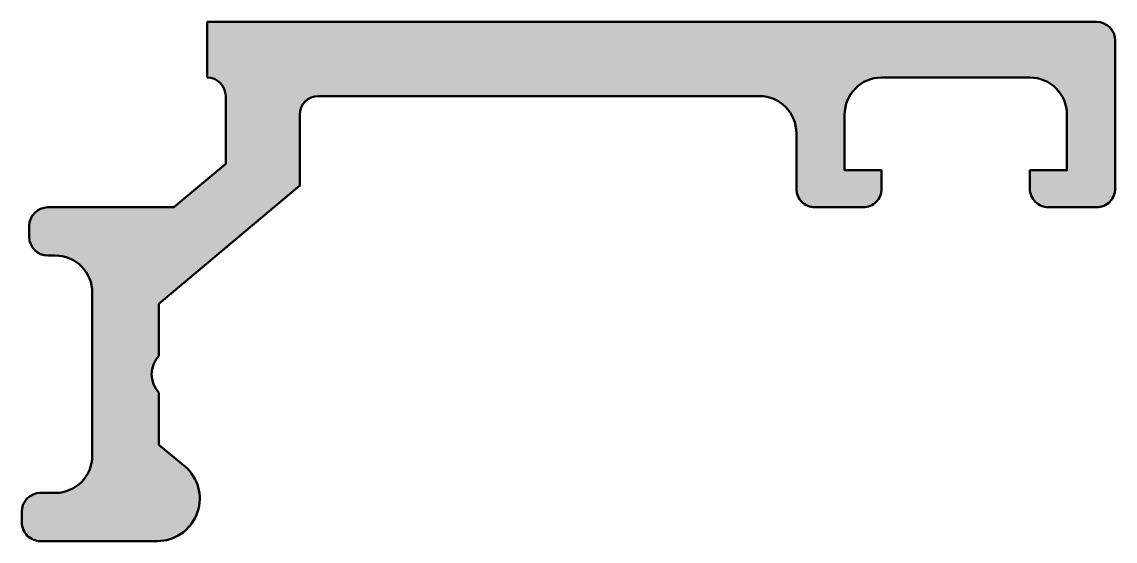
# Model space of a CAD drawing. Extents: x -4.5 to 25, y -14 to 0.
import ezdxf

# ---------------------------------------------------------------- set-up
doc = ezdxf.new("R2010")
doc.units = 0
doc.layers.add('0S-Alu contour', color=7, linetype='Continuous', lineweight=50)
doc.layers.add('0S-Alu hatch', color=252, linetype='Continuous', lineweight=25)

# ---------------------------------------------------------------- blocks, each defined once
blk = doc.blocks.new('184110__F33E008F_EAE2_44B3_B732_3A8A84292758_')
at = {"layer": '0S-Alu hatch'}
h = blk.add_hatch(color=256, dxfattribs=at)
edge = h.paths.add_edge_path()
edge.add_line((0.5, 1.5258788153e-05), (0.4999999701976777, -1.499984741210937))
edge.add_ellipse((0.4999951300594802, -1.999989551546525), major_axis=(-0.5000048103590145, 0), ratio=1, start_angle=180.000551217848, end_angle=269.999445366354, ccw=False)
edge.add_line((0.9999999403953552, -1.999984741210937), (0.9999999403953552, -3.82525634765625))
edge.add_line((0.9999999403953552, -3.82525634765625), (-0.3999977111816406, -4.999992370605468))
edge.add_line((-0.3999977111816406, -4.999992370605468), (-3.799999237060546, -4.999992370605468))
edge.add_arc((-3.799990425987689, -5.500001181678324), 0.50000881115049, 90.00100965678297, 179.9989903430822)
edge.add_line((-4.299999237060545, -5.499992370605468), (-4.299999237060545, -5.79999542236328))
edge.add_arc((-3.799990425987691, -5.799986611290427), 0.5000088111504882, 180.0010096569178, 269.9989903432173)
edge.add_line((-3.799999237060546, -6.299995422363282), (-3.599998474121093, -6.29999542236328))
edge.add_ellipse((-3.59999369452059, -7.299990642762777), major_axis=(-0.9999952204109195, 0), ratio=1, start_angle=179.9997261475281, end_angle=270.0002738522455, ccw=False)
edge.add_line((-2.599998474121093, -7.299995422363281), (-2.599998474121093, -11.69998931884765))
edge.add_ellipse((-3.600000957416236, -11.69998683555251), major_axis=(-1.000002483298226, 0), ratio=1, start_angle=90.00014228197762, end_angle=179.9998577140688, ccw=False)
edge.add_line((-3.599998474121094, -12.69998931884765), (-4, -12.69998931884765))
edge.add_arc((-3.99999454635747, -13.19999477249018), 0.5000054536722714, 90.00062493458341, 179.9993750656841)
edge.add_line((-4.5, -13.19998931884766), (-4.499996185302734, -13.4999885559082))
edge.add_arc((-4.000000460869652, -13.49999283145705), 0.4999957244513622, 179.9995100536782, 270.0000528122244)
edge.add_line((-3.999999999999992, -13.9999885559082), (-0.8436813354492188, -13.9999885559082))
edge.add_arc((-0.847992958118062, -12.85199436309408), 1.14800228955564, 270.2151897821146, 404.7319536172081)
edge.add_line((-0.0324440002441407, -12.04404067993164), (-0.7999992370605469, -11.39998626708984))
edge.add_line((-0.7999992370605469, -11.39998626708984), (-0.7999992370605469, -9.999984741210936))
edge.add_ellipse((-0.2749905242742038, -9.499984741210938), major_axis=(-0.725006309283975, 0), ratio=1, start_angle=-43.602344107979775, end_angle=43.602344107979604, ccw=False)
edge.add_line((-0.7999992370605453, -8.999984741210938), (-0.7999992370605469, -7.599990844726561))
edge.add_line((-0.7999992370605469, -7.599990844726561), (2.99999976158142, -4.411415100097656))
edge.add_line((2.99999976158142, -4.411415100097656), (3, -2.499984741210937))
edge.add_ellipse((3.500012623656654, -2.499997364867592), major_axis=(-0.5000126238160069, 0), ratio=1, start_angle=270.00144652797536, end_angle=359.998553472095, ccw=False)
edge.add_line((3.5, -1.999984741210937), (15.39999961853027, -1.999984741210937))
edge.add_ellipse((15.39998368899223, -3.000000670748976), major_axis=(-1.000015929664912, 0), ratio=1, start_angle=180.0009126804339, end_angle=269.99908731923955, ccw=False)
edge.add_line((16.39999961853027, -2.999984741210937), (16.39999961853027, -4.499984741210937))
edge.add_arc((16.89999071896622, -4.49999364077499), 0.4999911005151491, 179.9989801671115, 270.0010198330725)
edge.add_line((16.89999961853028, -4.999984741210935), (18.19999885559082, -4.999984741210937))
edge.add_arc((18.20000711802668, -4.499993003646803), 0.4999917376324028, 269.9990531789468, 360.0009468207312)
edge.add_line((18.69999885559082, -4.499984741210937), (18.69999885559082, -3.999984741210937))
edge.add_line((18.69999885559082, -3.999984741210937), (17.69999885559082, -3.999984741210937))
edge.add_line((17.69999885559082, -3.999984741210937), (17.69999885559082, -2.499984741210937))
edge.add_ellipse((18.70001452573471, -2.500000411354833), major_axis=(-1.00001567026667, 0), ratio=1, start_angle=270.0008978190406, end_angle=359.9991021811976, ccw=False)
edge.add_line((18.69999885559082, -1.499984741210939), (22.69999885559082, -1.499984741210937))
edge.add_ellipse((22.69998349825963, -2.500000098542123), major_axis=(-1.000015357449107, 0), ratio=1, start_angle=180.0008798964854, end_angle=269.99912010325136, ccw=False)
edge.add_line((23.69999885559082, -2.499984741210937), (23.69999885559082, -3.999984741210937))
edge.add_line((23.69999885559082, -3.999984741210937), (22.69999885559082, -3.999984741210937))
edge.add_line((22.69999885559082, -3.999984741210937), (22.69999885559082, -4.499984741210937))
edge.add_arc((23.19999226828937, -4.499991328512384), 0.4999934127419475, 179.9992451409663, 270.0007548590881)
edge.add_line((23.19999885559083, -4.999984741210939), (24.5, -4.999984741210937))
edge.add_arc((24.50000531335656, -4.4999900545675), 0.4999946866716693, 269.9993911277178, 360.0006088717152)
edge.add_line((25, -4.499984741210937), (25, -0.4999847412109375))
edge.add_arc((24.49999032538309, -0.4999944158287552), 0.500009674710505, 0.0011086075733964, 89.99889139201632)
edge.add_line((24.5, 1.52587881533e-05), (0.5, 1.5258788153e-05))
at = {"layer": '0S-Alu contour', "color": 7}
for points in [[(0.5, 1.5258788153e-05), (0.4999999701976777, -1.499984741210937)], [(24.5, 1.52587881533e-05), (0.5, 1.5258788153e-05)], [(25, -4.499984741210937), (25, -0.4999847412109375)], [(18.69999885559082, -1.499984741210939), (22.69999885559082, -1.499984741210937)], [(0.9999999403953552, -1.999984741210937), (0.9999999403953552, -3.82525634765625), (-0.3999977111816406, -4.999992370605468), (-3.799999237060546, -4.999992370605468)], [(3.5, -1.999984741210937), (15.39999961853027, -1.999984741210937)], [(-0.7999992370605453, -8.999984741210938), (-0.7999992370605469, -7.599990844726561), (2.99999976158142, -4.411415100097656), (3, -2.499984741210937)], [(18.69999885559082, -4.499984741210937), (18.69999885559082, -3.999984741210937), (17.69999885559082, -3.999984741210937), (17.69999885559082, -2.499984741210937)], [(23.69999885559082, -2.499984741210937), (23.69999885559082, -3.999984741210937), (22.69999885559082, -3.999984741210937), (22.69999885559082, -4.499984741210937)], [(16.39999961853027, -2.999984741210937), (16.39999961853027, -4.499984741210937)], [(16.89999961853028, -4.999984741210935), (18.19999885559082, -4.999984741210937)], [(23.19999885559083, -4.999984741210939), (24.5, -4.999984741210937)], [(-4.299999237060545, -5.499992370605468), (-4.299999237060545, -5.79999542236328)], [(-3.799999237060546, -6.299995422363282), (-3.599998474121093, -6.29999542236328)], [(-2.599998474121093, -7.299995422363281), (-2.599998474121093, -11.69998931884765)], [(-0.0324440002441407, -12.04404067993164), (-0.7999992370605469, -11.39998626708984), (-0.7999992370605469, -9.999984741210936)], [(-3.599998474121094, -12.69998931884765), (-4, -12.69998931884765)], [(-4.5, -13.19998931884766), (-4.499996185302734, -13.4999885559082)], [(-3.999999999999992, -13.9999885559082), (-0.8436813354492188, -13.9999885559082)]]:
    blk.add_lwpolyline(points, dxfattribs=at)
for centre, radius, start, end in [((24.49999032538309, -0.4999944158287552), 0.500009674710505, 0.0011086075733964, 89.99889139201632), ((16.89999071896622, -4.49999364077499), 0.4999911005151491, 179.9989801671115, 270.0010198330725), ((18.20000711802668, -4.499993003646803), 0.4999917376324028, 269.9990531789468, 0.0009468207312049), ((23.19999226828937, -4.499991328512384), 0.4999934127419475, 179.9992451409663, 270.0007548590881), ((24.50000531335656, -4.4999900545675), 0.4999946866716693, 269.9993911277178, 0.0006088717151772), ((-3.799990425987689, -5.500001181678324), 0.50000881115049, 90.00100965678297, 179.9989903430822), ((-3.799990425987691, -5.799986611290427), 0.5000088111504882, 180.0010096569178, 269.9989903432173), ((-0.847992958118062, -12.85199436309408), 1.14800228955564, 270.2151897821146, 44.73195361720814), ((-3.99999454635747, -13.19999477249018), 0.5000054536722714, 90.00062493458341, 179.9993750656841), ((-4.000000460869652, -13.49999283145705), 0.4999957244513622, 179.9995100536782, 270.0000528122244)]:
    blk.add_arc(centre, radius, start, end, dxfattribs=at)
at = {"layer": '0S-Alu contour', "color": 7, "extrusion": (0, 0, -1)}
for centre, radius, start, end in [((-0.4999951300594802, -1.999989551546525), 0.5000048103590145, 90.00055463364599, 179.999448782152), ((-18.70001452573471, -2.500000411354833), 1.00001567026667, 0.0008978188024029, 89.99910218095945), ((-22.69998349825963, -2.500000098542123), 1.000015357449107, 90.00087989674861, 179.9991201035146), ((-3.500012623656654, -2.499997364867592), 0.5000126238160069, 0.0014465279049912, 89.99855347202464), ((-15.39998368899223, -3.000000670748976), 1.000015929664912, 90.00091268076046, 179.9990873195661), ((3.59999369452059, -7.299990642762777), 0.9999952204109195, 89.99972614775449, 180.0002738524719), ((0.2749905242742038, -9.499984741210938), 0.7250063092839752, 316.3976558920204, 43.60234410797981), ((3.600000957416236, -11.69998683555251), 1.000002483298226, 180.0001422859313, 269.9998577180224)]:
    blk.add_arc(centre, radius, start, end, dxfattribs=at)
blk = doc.blocks.new('184110__006FF09B_BB22_4BA6_B680_B5787F30F965_')
at = {"layer": '0S-Alu contour', "color": 7}
blk.add_blockref('184110__F33E008F_EAE2_44B3_B732_3A8A84292758_', (0, 0), dxfattribs=at)

msp = doc.modelspace()

# ---------------------------------------------------------------- block references
at = {"layer": '0S-Alu contour', "color": 7}
msp.add_blockref('184110__006FF09B_BB22_4BA6_B680_B5787F30F965_', (0, 0), dxfattribs=at)

doc.saveas('drawing.dxf')
